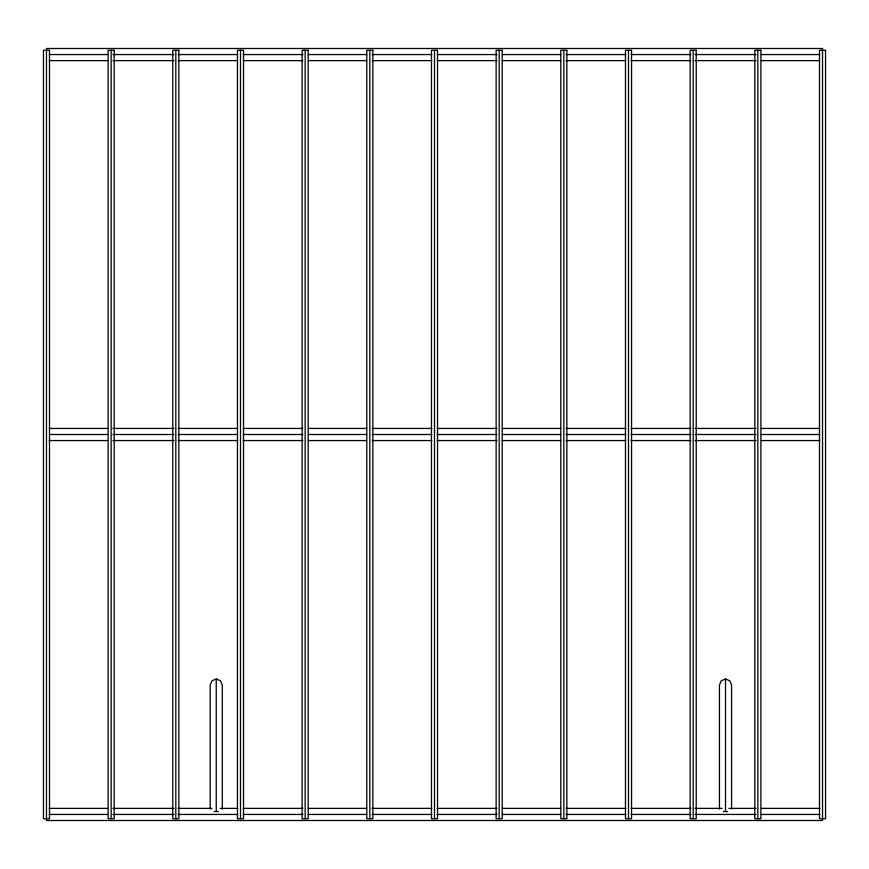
<?xml version="1.0" encoding="UTF-8"?>
<svg xmlns="http://www.w3.org/2000/svg" width="869" height="869" viewBox="0 0 869 869"><rect width="100%" height="100%" fill="white"/><g stroke="black" fill="none" stroke-linecap="round" stroke-linejoin="round"><path stroke-width="1.3" d="M222.301 809.082L222.301 685.098L220.53 680.775L216.24 678.982L211.949 680.775L210.179 685.098L210.179 809.082M731.579 809.082L731.579 685.098L729.797 680.775L725.517 678.982L721.227 680.775L719.456 685.098L719.456 809.082M214.1 811.537L218.38 811.537M723.366 811.537L727.657 811.537M49.196 54.562L107.528 54.562M112.959 54.562L174.017 54.562M178.08 54.562L237.78 54.562M243.201 54.562L302.901 54.562M308.321 54.562L366.664 54.562M372.095 54.562L431.784 54.562M437.216 54.562L496.905 54.562M502.336 54.562L560.679 54.562M566.099 54.562L625.799 54.562M631.22 54.562L690.92 54.562M694.983 54.562L756.041 54.562M761.472 54.562L819.804 54.562M49.196 60.624L107.528 60.624M112.959 60.624L174.017 60.624M178.08 60.624L237.78 60.624M243.201 60.624L302.901 60.624M308.321 60.624L366.664 60.624M372.095 60.624L431.784 60.624M437.216 60.624L496.905 60.624M502.336 60.624L560.679 60.624M566.099 60.624L625.799 60.624M631.22 60.624L690.92 60.624M694.983 60.624L756.041 60.624M761.472 60.624L819.804 60.624M49.196 428.439L107.528 428.439M112.959 428.439L174.017 428.439M178.08 428.439L237.78 428.439M243.201 428.439L302.901 428.439M308.321 428.439L366.664 428.439M372.095 428.439L431.784 428.439M437.216 428.439L496.905 428.439M502.336 428.439L560.679 428.439M566.099 428.439L625.799 428.439M631.22 428.439L690.92 428.439M694.983 428.439L756.041 428.439M761.472 428.439L819.804 428.439M49.196 434.5L107.528 434.5M112.959 434.5L174.017 434.5M178.08 434.5L237.78 434.5M243.201 434.5L302.901 434.5M308.321 434.5L366.664 434.5M372.095 434.5L431.784 434.5M437.216 434.5L496.905 434.5M502.336 434.5L560.679 434.5M566.099 434.5L625.799 434.5M631.22 434.5L690.92 434.5M694.983 434.5L756.041 434.5M761.472 434.5L819.804 434.5M49.196 440.561L107.528 440.561M112.959 440.561L174.017 440.561M178.08 440.561L237.78 440.561M243.201 440.561L302.901 440.561M308.321 440.561L366.664 440.561M372.095 440.561L431.784 440.561M437.216 440.561L496.905 440.561M502.336 440.561L560.679 440.561M566.099 440.561L625.799 440.561M631.22 440.561L690.92 440.561M694.983 440.561L756.041 440.561M761.472 440.561L819.804 440.561M49.196 808.376L107.528 808.376M112.959 808.376L174.017 808.376M178.08 808.376L212.003 808.376M220.139 808.376L237.78 808.376M243.201 808.376L302.901 808.376M308.321 808.376L366.664 808.376M372.095 808.376L431.784 808.376M437.216 808.376L496.905 808.376M502.336 808.376L560.679 808.376M566.099 808.376L625.799 808.376M631.22 808.376L690.92 808.376M694.983 808.376L722.117 808.376M728.906 808.376L756.041 808.376M761.472 808.376L819.804 808.376M49.196 814.438L107.528 814.438M112.959 814.438L174.017 814.438M178.08 814.438L237.78 814.438M243.201 814.438L302.901 814.438M308.321 814.438L366.664 814.438M372.095 814.438L431.784 814.438M437.216 814.438L496.905 814.438M502.336 814.438L560.679 814.438M566.099 814.438L625.799 814.438M631.22 814.438L690.92 814.438M694.983 814.438L756.041 814.438M761.472 814.438L819.804 814.438M757.844 50.283L757.844 818.717M725.517 678.982L725.517 811.038M693.18 50.283L693.18 818.717M628.504 50.283L628.504 818.717M563.84 50.283L563.84 818.717M499.164 50.283L499.164 818.717M434.5 50.283L434.5 818.717M369.836 50.283L369.836 818.717M305.16 50.283L305.16 818.717M240.496 50.283L240.496 818.717M216.24 678.982L216.24 811.038M175.82 50.283L175.82 818.717M111.156 50.283L111.156 818.717M822.519 48.501L46.481 48.501L46.481 820.499L822.519 820.499L822.519 48.501M49.511 50.283L43.45 50.283L43.45 818.717L49.511 818.717L49.511 50.283M114.187 50.283L108.114 50.283L108.114 818.717L114.187 818.717L114.187 50.283M178.851 50.283L172.79 50.283L172.79 818.717L178.851 818.717L178.851 50.283M243.526 50.283L237.454 50.283L237.454 818.717L243.526 818.717L243.526 50.283M308.191 50.283L302.13 50.283L302.13 818.717L308.191 818.717L308.191 50.283M372.866 50.283L366.794 50.283L366.794 818.717L372.866 818.717L372.866 50.283M437.531 50.283L431.469 50.283L431.469 818.717L437.531 818.717L437.531 50.283M502.206 50.283L496.134 50.283L496.134 818.717L502.206 818.717L502.206 50.283M566.87 50.283L560.809 50.283L560.809 818.717L566.87 818.717L566.87 50.283M631.546 50.283L625.474 50.283L625.474 818.717L631.546 818.717L631.546 50.283M696.21 50.283L690.149 50.283L690.149 818.717L696.21 818.717L696.21 50.283M760.886 50.283L754.813 50.283L754.813 818.717L760.886 818.717L760.886 50.283M825.55 50.283L819.489 50.283L819.489 818.717L825.55 818.717L825.55 50.283"/></g></svg>
